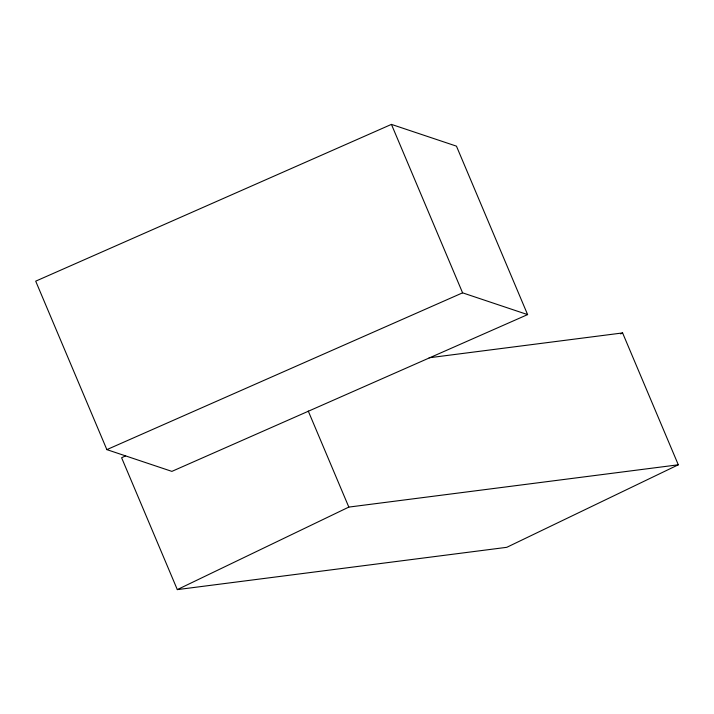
<?xml version="1.0" encoding="UTF-8"?>
<svg xmlns="http://www.w3.org/2000/svg" width="714" height="714" viewBox="0 0 714 714"><rect width="100%" height="100%" fill="white"/><g stroke="black" fill="none" stroke-linecap="round" stroke-linejoin="round"><path stroke-width="1.07" d="M125.628 455.835L121.612 457.763L177.313 589.612L506.779 547.317L678.3 464.796L622.599 332.938L429.123 357.776M620.6 333.902L622.599 332.938M177.313 589.612L348.825 507.092L678.3 464.796M391.433 124.388L35.7 281.164L106.859 449.624L171.878 471.383L527.61 314.606L456.451 146.147L391.433 124.388L462.592 292.838L527.61 314.606M106.859 449.624L462.592 292.838M308.243 411.014L348.825 507.092"/></g></svg>
